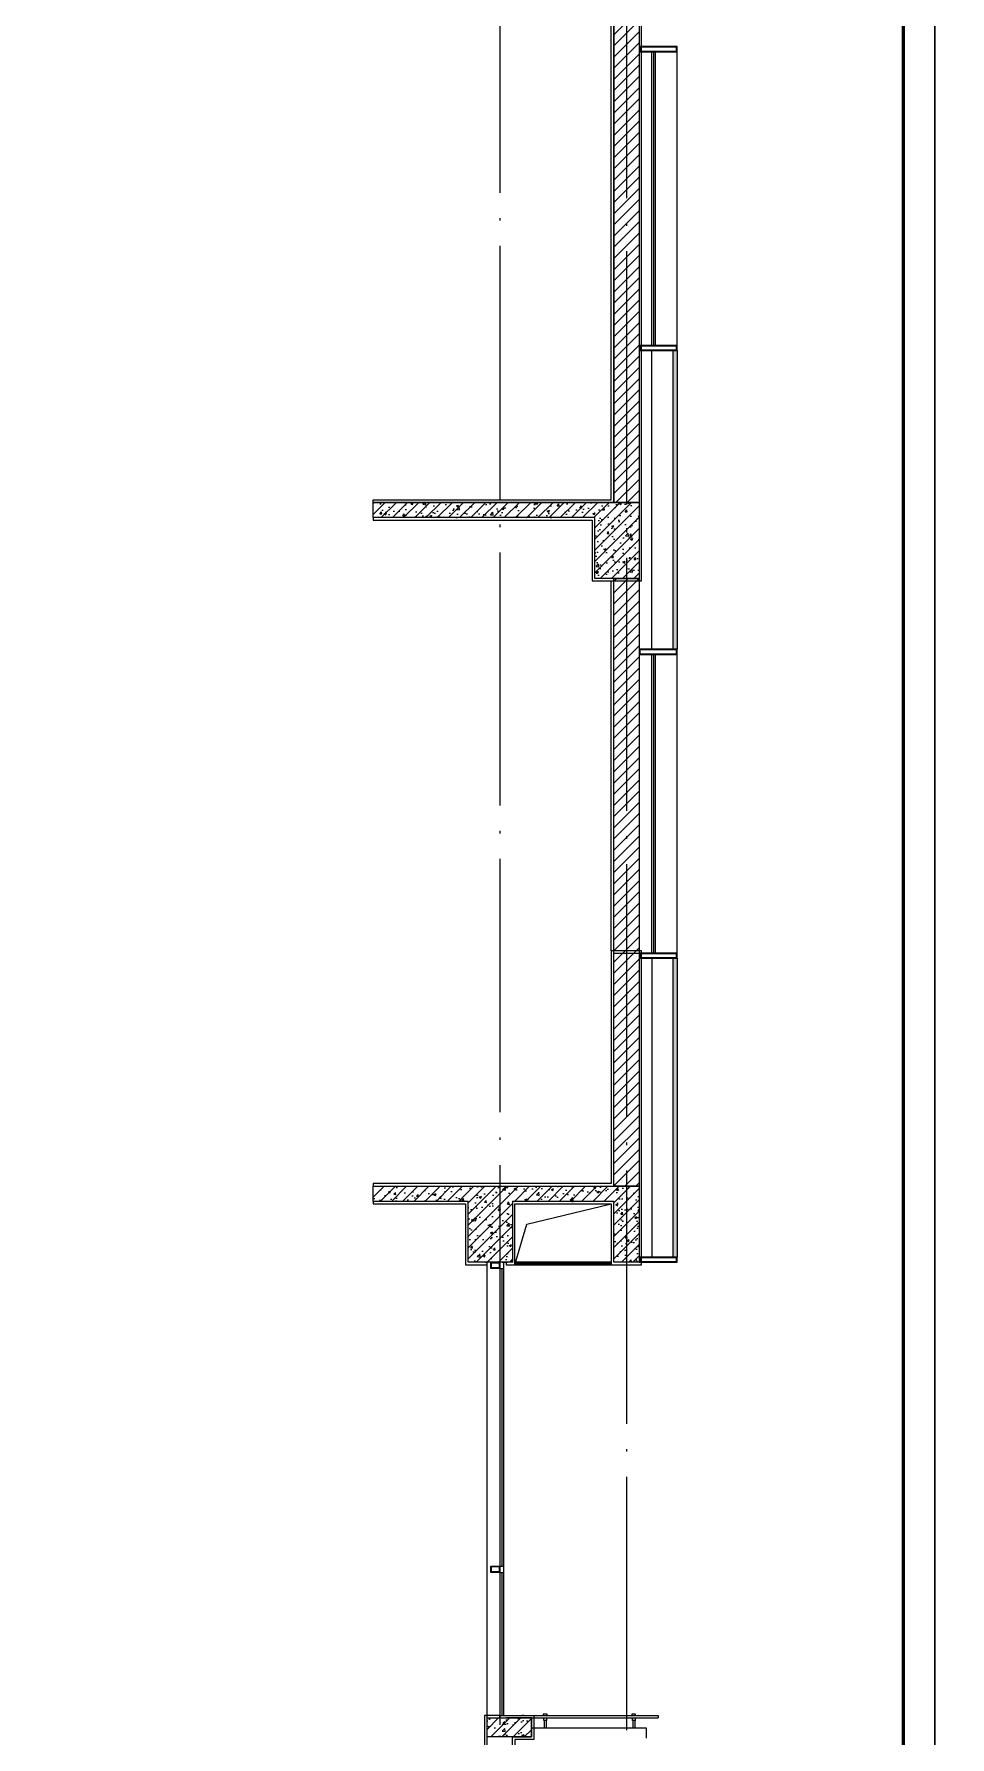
# Model space of a CAD drawing. Extents: x -737978 to 768813, y -372247 to 1140308.
# Drawn here: x -681123 to -673889, y -327461 to -314011 of the extents above; entities that cross this region are included whole.
import ezdxf

# ---------------------------------------------------------------- set-up
doc = ezdxf.new("R2010")
doc.units = 0
doc.header["$LTSCALE"] = 1000
doc.header["$MEASUREMENT"] = 0
doc.linetypes.add('DOTE', pattern=[2.42, 2, -0.2, 0.02, -0.2])
doc.layers.get('0').update_dxf_attribs({"linetype": 'CONTINUOUS'})
for name, color, linetype in [('0-填充边线', 7, 'CONTINUOUS'), ('DOTE', 1, 'DOTE'), ('J-COLU-梁柱', 30, 'CONTINUOUS'), ('J-DOOR-窗', 126, 'CONTINUOUS'), ('J-ELEV-立面栏杆', 36, 'CONTINUOUS'), ('J-ELEV-立面雨篷', 249, 'CONTINUOUS'), ('J-SECT-剖面看线', 253, 'CONTINUOUS'), ('PUB_TITLE', 4, 'CONTINUOUS'), ('填充', 8, 'CONTINUOUS'), ('龙骨', 36, 'CONTINUOUS')]:
    doc.layers.add(name, color=color, linetype=linetype)
pattern_1 = [(45, (-369635.942, -252860.923), (-14.0310887, 14.0310887), []), (45, (-369642.957, -252853.907), (-14.0310887, 14.0310887), [9.921478, -4.960735])]
pattern_2 = [(45, (-369635.94, -252860.92), (-44.194174, 44.194174), []), (50, (-369635.94, -252860.92), (179.315046, -15.688034), [18.75, -206.25]), (355, (-369635.94, -252860.92), (-34.68783, 188.04803), [15, -165]), (100.4514, (-369621, -252862.23), (144.62735, 172.35989), [15.93505, -175.28553]), (46.1842, (-369635.94, -252810.92), (266.81026, -41.37975), [28.125, -309.375]), (96.6356, (-369613.7, -252814.37), (233.66568, 243.52947), [23.90257, -262.92825]), (351.1842, (-369635.94, -252810.92), (233.66549, 243.52965), [22.5, -247.5]), (21, (-369610.94, -252823.42), (149.22676, -100.65472), [18.75, -206.25]), (326, (-369610.94, -252823.42), (60.82883, 181.28751), [15, -165]), (71.4514, (-369598.5, -252831.81), (210.05566, 80.63262), [15.93505, -175.28553]), (37.5, (-369635.94, -252860.92), (3.039964, 83.223463), [0, -163, 0, -167.5, 0, -165.625]), (7.5, (-369635.94, -252860.92), (65.767384, 98.602928), [0, -95.5, 0, -159.25, 0, -63.125]), (327.5, (-369691.69, -252860.92), (133.455609, -5.638718), [0, -62.5, 0, -195, 0, -258.75]), (317.5, (-369716.69, -252860.92), (145.796542, 25.026246), [0, -81.25, 0, -129.5, 0, -183.75])]

msp = doc.modelspace()

# ---------------------------------------------------------------- hatches: boundary and pattern name
h = msp.add_hatch()
h.set_pattern_fill('BRASS', color=256, scale=50, angle=45)
h.set_pattern_definition(pattern_1)
h.paths.add_polyline_path([(-676074.4, -318870.9), (-676074.4, -318840.9), (-676074.4, -318840.9), (-676074.4, -316540.9), (-676074.4, -316510.9), (-676044.4, -316510.9), (-676044.4, -318870.9)])
h = msp.add_hatch()
h.set_pattern_fill('BRASS', color=256, scale=50, angle=45)
h.set_pattern_definition(pattern_1)
h.paths.add_polyline_path([(-676074.4, -323670.9), (-676074.4, -323640.9), (-676074.4, -321340.9), (-676074.4, -321340.9), (-676074.4, -321310.9), (-676044.4, -321310.9), (-676044.4, -323670.9)])
at = {"layer": '填充'}
h = msp.add_hatch(dxfattribs=at)
h.set_pattern_fill('普通砖', color=256, scale=25, style=0)
h.set_pattern_definition([(45, (-369635.94, -252916.045), (-44.194192, 44.194192), [])])
h.paths.add_polyline_path([(-676544.4, -311310.9), (-676344.4, -311310.9), (-676344.4, -317710.9), (-676544.4, -317710.9)])
h = msp.add_hatch(dxfattribs=at)
h.set_pattern_fill('钢筋混凝土', color=256, scale=25, style=0)
h.set_pattern_definition(pattern_2)
h.paths.add_polyline_path([(-676694.4, -317830.9), (-677344.4, -317830.9), (-677444.4, -317830.9), (-677744.4, -317830.9), (-677744.4, -317830.9), (-678444.4, -317830.9), (-678444.4, -317710.9), (-676344.4, -317710.9), (-676344.4, -318310.9), (-676694.4, -318310.9)])
h = msp.add_hatch(dxfattribs=at)
h.set_pattern_fill('普通砖', color=256, scale=25, style=0)
h.set_pattern_definition([(45, (-369635.94, -252816.045), (-44.194192, 44.194192), [])])
h.paths.add_polyline_path([(-676544.4, -318310.9), (-676344.4, -318310.9), (-676344.4, -323110.9), (-676544.4, -323110.9)])
h = msp.add_hatch(dxfattribs=at)
h.set_pattern_fill('钢筋混凝土', color=256, scale=25, style=0)
h.set_pattern_definition(pattern_2)
h.paths.add_polyline_path([(-676544.4, -323230.9), (-677344.4, -323230.9), (-677344.4, -323710.9), (-677444.4, -323710.9), (-677694.4, -323710.9), (-677694.4, -323230.9), (-678444.4, -323230.9), (-678444.4, -323110.9), (-676344.4, -323110.9), (-676344.4, -323710.9), (-676544.4, -323710.9)])
h = msp.add_hatch(dxfattribs=at)
h.set_pattern_fill('ANSI31', color=256, scale=5, style=0)
h.set_pattern_definition([(135, (-486292.851, -301087.701), (5.61266008, 5.61266008), [])])
h.paths.add_polyline_path([(-677444.4, -323760.9), (-677444.4, -323710.9), (-677514.4, -323710.9), (-677514.4, -323760.9)])
h.paths.add_polyline_path([(-677509.4, -323715.9), (-677449.4, -323715.9), (-677449.4, -323755.9), (-677509.4, -323755.9)])
h = msp.add_hatch(dxfattribs=at)
h.set_pattern_fill('ANSI32', color=256, style=0)
h.set_pattern_definition([(45, (0, 0), (-3.367596045, 3.367596045), []), (45, (2.245, 0), (-3.367596045, 3.367596045), [])])
h.paths.add_polyline_path([(-676564.4, -323710.9), (-677324.4, -323710.9), (-677324.4, -323730.9), (-676564.4, -323730.9)])
h = msp.add_hatch(dxfattribs=at)
h.set_pattern_fill('ANSI31', color=256, scale=5, style=0)
h.set_pattern_definition([(135, (-486292.851, -303487.701), (5.61266008, 5.61266008), [])])
h.paths.add_polyline_path([(-677444.4, -326160.9), (-677444.4, -326110.9), (-677514.4, -326110.9), (-677514.4, -326160.9)])
h.paths.add_polyline_path([(-677509.4, -326115.9), (-677449.4, -326115.9), (-677449.4, -326155.9), (-677509.4, -326155.9)])
h = msp.add_hatch(dxfattribs=at)
h.set_pattern_fill('钢筋混凝土', color=256, scale=25, style=0)
h.set_pattern_definition([(45, (-369635.94, -252660.92), (-44.194174, 44.194174), []), (50, (-369635.94, -252660.92), (179.315046, -15.688034), [18.75, -206.25]), (355, (-369635.94, -252660.92), (-34.68783, 188.04803), [15, -165]), (100.4514, (-369621, -252662.23), (144.62735, 172.35989), [15.93505, -175.28553]), (46.1842, (-369635.94, -252610.92), (266.81026, -41.37975), [28.125, -309.375]), (96.6356, (-369613.7, -252614.37), (233.66568, 243.52947), [23.90257, -262.92825]), (351.1842, (-369635.94, -252610.92), (233.66549, 243.52965), [22.5, -247.5]), (21, (-369610.94, -252623.42), (149.22676, -100.65472), [18.75, -206.25]), (326, (-369610.94, -252623.42), (60.82883, 181.28751), [15, -165]), (71.4514, (-369598.5, -252631.81), (210.05566, 80.63262), [15.93505, -175.28553]), (37.5, (-369635.94, -252660.92), (3.039964, 83.223463), [0, -163, 0, -167.5, 0, -165.625]), (7.5, (-369635.94, -252660.92), (65.767384, 98.602928), [0, -95.5, 0, -159.25, 0, -63.125]), (327.5, (-369691.69, -252660.92), (133.455609, -5.638718), [0, -62.5, 0, -195, 0, -258.75]), (317.5, (-369716.69, -252660.92), (145.796542, 25.026246), [0, -81.25, 0, -129.5, 0, -183.75])])
h.paths.add_polyline_path([(-677544.4, -327310.9), (-677194.4, -327310.9), (-677194.4, -327460.9), (-677544.4, -327460.9)])

# ---------------------------------------------------------------- linework, layer by layer
for points in [[(-676044.4, -316510.9), (-676344.4, -316510.9)], [(-676044.4, -321310.9), (-676344.4, -321310.9)], [(-676344.4, -323670.9), (-676344.4, -323670.9)], [(-676344.4, -323670.9), (-676044.4, -323670.9)], [(-677324.4, -323730.9), (-676564.4, -323730.9)]]:
    msp.add_lwpolyline(points)
for points in [[(-676074.4, -318870.9), (-676074.4, -318840.9), (-676074.4, -318840.9), (-676074.4, -316540.9), (-676074.4, -316540.9), (-676074.4, -316510.9), (-676044.4, -316510.9), (-676044.4, -318870.9)], [(-676074.4, -323670.9), (-676074.4, -323640.9), (-676074.4, -323640.9), (-676074.4, -321340.9), (-676074.4, -321340.9), (-676074.4, -321310.9), (-676044.4, -321310.9), (-676044.4, -323670.9)]]:
    msp.add_lwpolyline(points, close=True)
at = {"layer": '0-填充边线'}
for points in [[(-678444.4, -317830.9), (-678444.4, -317850.9), (-676714.4, -317850.9), (-676714.4, -318330.9), (-676324.4, -318330.9), (-676324.4, -308680.9), (-676564.4, -308690.9), (-676564.4, -310490.9), (-678444.4, -310490.9), (-678444.4, -310510.9), (-676544.4, -310510.9), (-676544.4, -308710.9), (-676344.4, -308710.9), (-676344.4, -318310.9), (-676694.4, -318310.9), (-676694.4, -317830.9)], [(-676714.4, -311330.9), (-676714.4, -310650.9), (-678444.4, -310650.9), (-678444.4, -310630.9), (-676694.4, -310630.9), (-676694.4, -311310.9), (-676544.4, -311310.9), (-676544.4, -317710.9), (-678444.4, -317710.9), (-678444.4, -317690.9), (-676564.4, -317690.9), (-676564.4, -311330.9), (-676714.4, -311330.9)], [(-676564.4, -323710.9), (-677324.4, -323710.9), (-677324.4, -323730.9), (-676564.4, -323730.9)]]:
    msp.add_lwpolyline(points, close=True, dxfattribs=at)
for points in [[(-676324.5, -321250.9), (-676564.4, -321250.9), (-676564.4, -323090.9), (-678444.4, -323090.9), (-678444.4, -323110.9), (-676544.4, -323110.9), (-676544.4, -321270.9), (-676344.4, -321270.9), (-676344.4, -323710.9), (-676544.4, -323710.9), (-676544.4, -323230.9), (-677344.4, -323230.9), (-677344.4, -323710.9), (-677394.4, -323710.9), (-677394.4, -323730.9), (-677324.4, -323730.9), (-677324.4, -323250.9), (-676564.4, -323250.9), (-676564.4, -323730.9), (-676324.5, -323730.9), (-676324.5, -321250.9)], [(-677544.4, -323730.9), (-677544.4, -323710.9), (-677544.4, -323710.9), (-677694.4, -323710.9), (-677694.4, -323230.9), (-678444.4, -323230.9), (-678444.4, -323250.9), (-677714.4, -323250.9), (-677714.4, -323730.9), (-677544.4, -323730.9)], [(-677324.4, -323730.9), (-677231.9, -323412.1), (-676564.4, -323250.9)], [(-677444.4, -327310.9), (-677444.4, -327290.9), (-677174.4, -327290.9), (-677174.4, -327480.9), (-677324.4, -327480.9), (-677324.4, -328940.9), (-677174.4, -328940.9), (-677174.4, -329130.9), (-677714.4, -329130.9), (-677714.4, -328630.9), (-678444.4, -328630.9), (-678444.4, -328610.9), (-677694.4, -328610.9), (-677694.4, -329110.9), (-677194.4, -329110.9), (-677194.4, -328960.9), (-677344.4, -328960.9), (-677344.4, -327460.9), (-677194.4, -327460.9), (-677194.4, -327310.9), (-677394.4, -327310.9)], [(-677544.4, -327310.9), (-677444.4, -327310.9), (-677444.4, -327290.9), (-677564.4, -327290.9), (-677564.4, -328490.9), (-678444.4, -328490.9), (-678444.4, -328510.9), (-677544.4, -328510.9), (-677544.4, -327310.9)]]:
    msp.add_lwpolyline(points, dxfattribs=at)
at = {"layer": 'DOTE'}
for points in [[(-677444.4, -308425.2), (-677444.4, -334860.4)], [(-676444.4, -308467), (-676444.4, -334902.1)]]:
    msp.add_lwpolyline(points, dxfattribs=at)
at = {"layer": 'J-COLU-梁柱'}
for points in [[(-676544.4, -311310.9), (-676344.4, -311310.9), (-676344.4, -317710.9), (-676544.4, -317710.9)], [(-676694.4, -317830.9), (-677344.4, -317830.9), (-677344.4, -317830.9), (-677444.4, -317830.9), (-677744.4, -317830.9), (-677744.4, -317830.9), (-678444.4, -317830.9), (-678444.4, -317710.9), (-676344.4, -317710.9), (-676344.4, -317710.9), (-676344.4, -318310.9), (-676694.4, -318310.9), (-676694.4, -318310.9)], [(-676544.4, -318310.9), (-676344.4, -318310.9), (-676344.4, -323110.9), (-676544.4, -323110.9)], [(-676544.4, -323230.9), (-677344.4, -323230.9), (-677344.4, -323710.9), (-677444.4, -323710.9), (-677694.4, -323710.9), (-677694.4, -323230.9), (-678444.4, -323230.9), (-678444.4, -323110.9), (-676344.4, -323110.9), (-676344.4, -323110.9), (-676344.4, -323710.9), (-676544.4, -323710.9), (-676544.4, -323710.9)], [(-677544.4, -327310.9), (-677194.4, -327310.9), (-677194.4, -327460.9), (-677544.4, -327460.9)]]:
    msp.add_lwpolyline(points, close=True, dxfattribs=at)
at = {"layer": 'J-DOOR-窗'}
msp.add_line((-677263.6, -327310.9), (-677263.6, -327310.9), dxfattribs=at)
for points in [[(-676244.4, -316470.9), (-676244.4, -314150.9)], [(-676229.4, -314150.9), (-676229.4, -316470.9)], [(-676214.4, -316470.9), (-676214.4, -314150.9)], [(-676244.4, -321270.9), (-676244.4, -318910.9)], [(-676229.4, -318910.9), (-676229.4, -321270.9)], [(-676214.4, -321270.9), (-676214.4, -318910.9)], [(-677444.4, -323710.9), (-677444.4, -327290.9)], [(-677424.4, -323710.9), (-677394.4, -323710.9)], [(-677424.4, -323710.9), (-677394.4, -323710.9)], [(-677414.4, -323710.9), (-677414.4, -327290.9)], [(-677444.4, -323760.9), (-677414.4, -323760.9)], [(-677444.4, -323760.9), (-677414.4, -323760.9)], [(-677429.4, -323760.9), (-677429.4, -324810.9)], [(-677429.4, -323760.9), (-677429.4, -326110.9)], [(-677444.4, -326110.9), (-677414.4, -326110.9)], [(-677444.4, -326110.9), (-677414.4, -326110.9)], [(-677444.4, -326160.9), (-677414.4, -326160.9)], [(-677444.4, -326160.9), (-677414.4, -326160.9)], [(-677429.4, -326160.9), (-677429.4, -327290.9)], [(-677344.4, -327290.9), (-676194.4, -327290.9)], [(-677344.4, -327310.9), (-676194.4, -327310.9)], [(-677287.4, -327290.9), (-677257.9, -327285.7)], [(-676194.4, -327290.9), (-676194.4, -327310.9)], [(-677424.4, -327360.9), (-677394.4, -327360.9)], [(-677424.4, -327360.9), (-677394.4, -327360.9)]]:
    msp.add_lwpolyline(points, dxfattribs=at)
at = {"layer": 'J-ELEV-立面栏杆'}
msp.add_line((-677544.4, -327310.9), (-677544.4, -323710.9), dxfattribs=at)
for points in [[(-677514.4, -323710.9), (-677444.4, -323710.9), (-677444.4, -323760.9), (-677514.4, -323760.9), (-677514.4, -323710.9)], [(-677514.4, -326110.9), (-677444.4, -326110.9), (-677444.4, -326160.9), (-677514.4, -326160.9), (-677514.4, -326110.9)]]:
    msp.add_lwpolyline(points, dxfattribs=at)
for points in [[(-677509.4, -323715.9), (-677449.4, -323715.9), (-677449.4, -323755.9), (-677509.4, -323755.9)], [(-677509.4, -326115.9), (-677449.4, -326115.9), (-677449.4, -326155.9), (-677509.4, -326155.9)]]:
    msp.add_lwpolyline(points, close=True, dxfattribs=at)
at = {"layer": 'J-ELEV-立面雨篷', "ltscale": 0.005}
for p, q in [((-677093.8, -327330.9), (-677093.8, -327390.9)), ((-677078.8, -327330.9), (-677078.8, -327390.9)), ((-676393.8, -327330.9), (-676393.8, -327390.9)), ((-676378.8, -327330.9), (-676378.8, -327390.9))]:
    msp.add_line(p, q, dxfattribs=at)
for points in [[(-677071.3, -327290.9), (-677071.3, -327280.9), (-677101.3, -327280.9), (-677101.3, -327290.9)], [(-677075.3, -327310.9), (-677075.3, -327330.9), (-677097.3, -327330.9), (-677097.3, -327310.9)], [(-676371.3, -327290.9), (-676371.3, -327280.9), (-676401.3, -327280.9), (-676401.3, -327290.9)], [(-676375.3, -327310.9), (-676375.3, -327330.9), (-676397.3, -327330.9), (-676397.3, -327310.9)], [(-676286.3, -327390.9), (-677194.4, -327390.9)], [(-676286.3, -327470.9), (-676286.3, -327390.9)]]:
    msp.add_lwpolyline(points, dxfattribs=at)
at = {"layer": 'J-SECT-剖面看线', "color": 251}
for points in [[(-676044.4, -316470.9), (-676044.4, -314150.9)], [(-676564.4, -321250.9), (-676564.4, -318330.9)], [(-676044.4, -321270.9), (-676044.4, -318910.9)]]:
    msp.add_lwpolyline(points, dxfattribs=at)
at = {"layer": 'PUB_TITLE'}
for points in [[(-688857.6, -338662.7), (-674007.6, -338662.7), (-674007.6, -307137.7), (-688857.6, -307137.7)], [(-674007.6, -338662.7), (-659157.6, -338662.7), (-659157.6, -307137.7), (-674007.6, -307137.7)]]:
    msp.add_lwpolyline(points, close=True, dxfattribs=at)
at = {"layer": 'PUB_TITLE', "const_width": 25}
msp.add_lwpolyline([(-688607.6, -338412.7), (-674257.6, -338412.7), (-674257.6, -307762.7), (-688607.6, -307762.7)], close=True, dxfattribs=at)
at = {"layer": '龙骨'}
for points in [[(-676044.4, -314110.9), (-676344.4, -314110.9), (-676344.4, -314150.9), (-676044.4, -314150.9)], [(-676049.4, -314115.9), (-676339.4, -314115.9), (-676339.4, -314145.9), (-676049.4, -314145.9)], [(-676044.4, -316470.9), (-676344.4, -316470.9), (-676344.4, -316510.9), (-676044.4, -316510.9)], [(-676049.4, -316475.9), (-676339.4, -316475.9), (-676339.4, -316505.9), (-676049.4, -316505.9)], [(-676044.4, -318870.9), (-676344.4, -318870.9), (-676344.4, -318910.9), (-676044.4, -318910.9)], [(-676049.4, -318875.9), (-676339.4, -318875.9), (-676339.4, -318905.9), (-676049.4, -318905.9)], [(-676044.4, -321270.9), (-676344.4, -321270.9), (-676344.4, -321310.9), (-676044.4, -321310.9)], [(-676049.4, -321275.9), (-676339.4, -321275.9), (-676339.4, -321305.9), (-676049.4, -321305.9)], [(-676044.4, -323670.9), (-676344.4, -323670.9), (-676344.4, -323710.9), (-676044.4, -323710.9)], [(-676049.4, -323675.9), (-676339.4, -323675.9), (-676339.4, -323705.9), (-676049.4, -323705.9)]]:
    msp.add_lwpolyline(points, close=True, dxfattribs=at)
for points in [[(-676244.4, -318870.9), (-676244.4, -316510.9)], [(-676344.4, -318310.9), (-676344.4, -321270.9)], [(-676244.4, -321310.9), (-676244.4, -323670.9)]]:
    msp.add_lwpolyline(points, dxfattribs=at)

doc.saveas('drawing.dxf')
